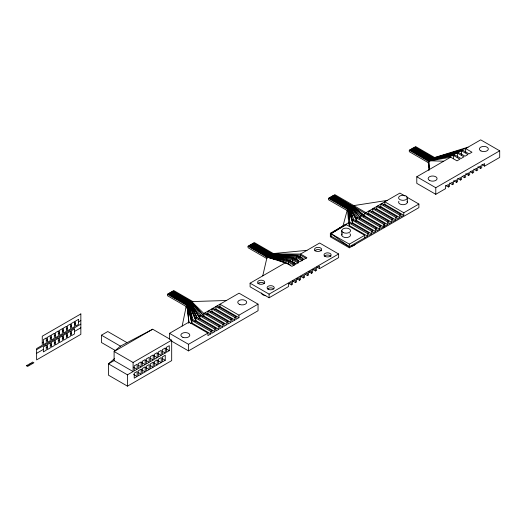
<?xml version="1.0" encoding="UTF-8"?>
<svg xmlns="http://www.w3.org/2000/svg" width="526" height="526" viewBox="0 0 526 526"><rect width="100%" height="100%" fill="white"/><g stroke="black" fill="none" stroke-linecap="round" stroke-linejoin="round"><path stroke-width="0.79" d="M329.559 198.394L329.874 197.48L348.863 208.447L352.657 220.361L371.652 231.322L371.652 233.833L368.759 235.503L368.759 232.992L349.764 222.031L330.348 233.235L330.348 236.838L349.343 247.805L349.389 244.143L364.728 235.286L364.735 237.824M186.197 308.236L186.454 305.198L167.465 294.231L167.465 295.697L186.454 306.658M182.174 326.028L186.454 305.198L187.217 304.758L191.826 322.964L210.814 333.931L210.814 331.419L191.826 320.459L187.848 304.396L168.859 293.429L168.537 294.343L168.221 293.797L167.465 294.231M262.757 275.861L267.044 257.207L267.806 256.773L285.592 262.678L291.923 266.334L294.816 264.663L288.491 261.008L268.438 256.405L249.449 245.438L249.127 246.352L248.811 245.806L248.055 246.247L248.055 247.707L267.044 258.674M174.856 296.381L169.931 293.541L170.246 292.627L171.009 292.186L190.004 303.154L199.867 318.322L218.855 329.289L218.855 326.777L199.867 315.817L190.636 302.785L171.64 291.825L171.325 292.732L171.009 292.186M177.643 294.777L172.719 291.93L173.034 291.016L173.797 290.576L192.786 301.543L226.397 300.497M188.466 318.191L187.532 305.31L188.61 303.956L195.843 320.643L214.838 331.61L214.838 329.098L195.843 318.138L189.242 303.594L170.246 292.627M191.898 317.665L188.926 304.501L190.004 303.154L196.967 317.487L215.962 328.454L215.962 330.959L218.855 329.289M173.034 291.016L192.029 301.983L203.884 313.496L222.879 324.457L222.879 326.968L219.986 328.638L219.986 326.133L200.991 315.166L191.392 302.351L190.32 303.699L193.042 310.366M192.786 301.543L191.714 302.897L193.397 305.58M254.742 247.989L250.521 245.55L250.836 244.636L251.599 244.195L270.594 255.163L273.77 255.958M254.729 246.372L251.915 244.748L252.23 243.834L252.993 243.393L271.981 254.36L275.19 254.893M257.53 246.378L253.308 243.939L253.624 243.025L254.387 242.591L273.375 253.552L306.98 250.33M270.384 258.135L268.122 257.319L268.438 256.405L269.2 255.965L289.616 260.357L295.947 264.013L298.84 262.342L292.509 258.687L269.831 255.603L250.836 244.636M265.268 250.843L272.297 254.906L273.375 253.552M332.024 196.237L332.34 196.783L332.656 195.869L351.651 206.836L360.698 215.719L379.693 226.68L379.693 229.191L376.794 230.861L376.794 228.35L357.805 217.389L351.02 207.205L332.024 196.237L330.953 197.592L330.63 197.04L329.874 197.48M387.734 224.549L368.739 213.582L368.739 211.077L387.734 222.038L387.734 224.549L384.835 226.219L384.835 223.708L353.801 205.594L334.812 194.627L333.734 195.981L333.418 195.435L332.656 195.869M349.382 219.743L348.547 209.361L349.626 208.007L356.681 220.545L375.669 231.512L375.669 229.001L356.681 218.04L350.257 207.638L331.268 196.678M352.288 216.903L349.941 208.552L350.257 207.638L351.02 207.205L352.479 209.894M334.049 195.067L383.71 224.359L383.71 226.87L380.817 228.54L380.817 226.029L361.822 215.068L352.413 206.396L351.651 206.836L351.335 207.75L360.698 218.224L379.693 229.191M354.748 209.309L352.729 206.948L353.801 205.594L387.228 200.399M414.587 152.764L410.365 150.324L410.688 149.417L411.444 148.976L430.439 159.943L432.056 159.996M434.272 159.069L431.833 159.135L412.838 148.174L411.759 149.522L411.444 148.976M433.536 158.878L433.851 158.247L433.22 158.333L414.232 147.365L413.153 148.72L412.838 148.174M468.048 147.168L434.614 157.53L415.625 146.563L414.547 147.918L414.232 147.365M114.53 358.594L108.474 363.854L108.474 375.183L127.47 386.143L171.686 360.612L171.686 340.19L152.698 329.223L120.428 346.154L114.103 351.506L114.103 360.606L133.098 371.566L133.098 362.473L171.686 340.19M347.476 210.709L328.48 199.749L328.48 198.282L347.476 209.249L348.639 222.682L367.628 233.643L367.628 236.154L349.343 246.714L331.025 236.135L330.939 233.643L343.011 225.93L347.476 209.249L348.232 208.809L352.657 222.866L371.652 233.833M331.025 236.135L330.348 233.235L330.939 233.643L345.746 224.352L364.728 235.286M42.258 342.801L43.382 342.156M46.275 340.48L47.399 339.835M50.299 338.159L51.423 337.514M54.316 335.838L55.44 335.193M58.333 333.517L59.464 332.873M62.357 331.196L63.482 330.552M66.375 328.875L67.506 328.231M70.399 326.554L71.523 325.91M74.416 324.233L75.54 323.589M78.44 321.912L80.846 320.525M36.629 349.652L80.846 324.121M36.629 353.294L43.382 349.395M46.275 347.725L47.399 347.075M50.299 345.404L51.423 344.754M54.316 343.083L55.44 342.433M58.333 340.763L59.464 340.112M62.357 338.442L63.482 337.791M66.375 336.121L67.506 335.47M70.399 333.8L71.523 333.149M74.416 331.479L80.846 327.764M428.973 170.523L428.282 162.646L409.294 151.679L409.294 150.219L410.05 149.779L429.045 160.746L443.694 161.226M328.48 198.282L329.243 197.848L348.232 208.809L349.764 222.031M249.449 245.438L250.205 245.004L269.2 255.965L273.737 257.589M168.859 293.429L169.615 292.989L188.61 303.956L192.95 319.808L211.945 330.775L211.945 333.28L214.838 331.61M171.64 291.825L172.403 291.384L191.392 302.351L193.575 305.83M115.51 350.625L101.439 342.505L101.439 335.193L107.771 331.538L126.759 342.498M410.688 149.417L429.676 160.377L453.576 155.518L459.902 159.174L457.009 160.844L450.677 157.195L428.282 161.186L409.294 150.219M432.865 160.515L429.676 160.377L454.701 154.874L461.032 158.523L463.925 156.853L457.594 153.197L431.07 159.575L412.075 148.608M435.087 159.496L431.07 159.575L458.718 152.553L465.05 156.202L467.943 154.532L461.611 150.877L432.464 158.773L413.469 147.806M436.514 158.49L432.464 158.773L462.742 150.232L469.067 153.881L471.967 152.211L465.635 148.556L433.858 157.964L414.863 147.004M436.297 157.695L433.858 157.964L434.614 157.53M252.23 243.834L271.225 254.794L296.526 256.366L302.858 260.022L299.965 261.692L293.633 258.036L270.594 255.163L269.516 256.517L269.2 255.965L274.697 257.451M283.087 256.898L271.225 254.794L271.981 254.36L297.657 255.715L303.982 259.371L306.882 257.701L300.55 254.045L272.619 253.992L253.624 243.025M152.698 329.223L114.103 351.506L133.098 362.473M481.888 164.533L484.624 166.117L484.624 163.606L481.731 165.282L481.731 167.787L480.606 168.438L480.606 165.927L477.713 167.603L477.713 170.108L476.589 170.759L476.589 168.248L473.689 169.924L473.689 172.429L472.565 173.08L472.565 170.569L469.672 172.245L469.672 174.75L468.548 175.401L468.548 172.89L465.655 174.566L465.655 177.071L464.524 177.722L464.524 175.211L461.631 176.887L461.631 179.392L460.506 180.043L460.506 177.532L457.613 179.208L457.613 181.713L456.483 182.364L456.483 179.853L453.59 181.529L453.59 184.034L452.465 184.685L452.465 182.174L449.572 183.85L449.572 186.355L448.448 187.006L448.448 184.495L445.614 186.132L445.614 188.637L435.784 194.311L416.789 183.35L416.789 176.756L450.677 157.195M454.701 154.874L453.576 155.518L453.576 158.786M458.718 152.553L457.594 153.197L457.594 157.287M462.742 150.232L461.611 150.877L461.611 154.966M375.669 231.512L372.776 233.182L372.776 230.671L353.781 219.71L352.657 220.361L352.657 222.866L351.5 223.537M357.805 217.389L356.681 218.04L356.681 220.545L355.523 221.216M361.822 215.068L360.698 215.719L360.698 218.224L359.541 218.895M349.343 246.714L330.939 233.643L346.41 224.707M114.103 360.606L108.474 363.854L127.47 374.821L133.098 371.566M363.558 216.574L364.722 215.903L383.71 226.87M367.582 214.246L368.739 213.582M371.599 211.925L372.756 211.261L391.752 222.228L391.752 219.717L372.756 208.756L372.756 211.261M375.623 209.604L376.78 208.94L395.769 219.907L395.769 217.396L376.78 206.435L376.78 208.94M379.64 207.283L380.798 206.619L399.793 217.586L399.793 215.075L380.798 204.114L380.798 206.619M383.664 204.962L384.822 204.298L403.81 215.265L403.81 212.754L384.822 201.793L384.822 204.298M316.803 267.07L319.538 268.648L319.538 266.143L316.645 267.813L316.645 270.325L315.521 270.969L315.521 268.464L312.628 270.134L312.628 272.646L311.504 273.29L311.504 270.785L308.604 272.455L308.604 274.966L307.48 275.611L307.48 273.106L304.587 274.776L304.587 277.287L303.463 277.932L303.463 275.427L300.57 277.097L300.57 279.608L299.439 280.253L299.439 277.748L296.546 279.418L296.546 281.929L295.421 282.574L295.421 280.069L292.528 281.739L292.528 284.25L291.397 284.895L291.397 282.39L288.504 284.06L288.504 286.571L269.088 297.775L250.1 286.815L250.1 283.172L285.592 262.678M289.616 260.357L288.491 261.008L288.491 264.65M293.633 258.036L292.509 258.687L292.509 262.329M297.657 255.715L296.526 256.366L296.526 259.272L298.426 260.37L298.426 261.1L297.164 260.37M299.393 257.622L300.55 256.951L302.45 258.049L302.45 258.779L303.818 259.574M169.517 339.198L169.517 333.339L188.933 322.129L207.921 333.096L207.921 335.601L210.814 333.931M192.95 319.808L191.826 320.459L191.826 322.964L190.668 323.635M200.991 315.166L199.867 315.817L199.867 318.322L198.71 318.993M293.252 263.362L294.409 262.691L294.409 263.421L295.776 264.216M194.686 321.314L195.843 320.643L195.843 318.138L196.967 317.487L190.32 303.699L185.395 300.859M202.727 316.672L203.884 316.001L222.879 326.968M206.744 314.351L207.908 313.68L226.897 324.647L226.897 322.136L207.908 311.175L207.908 313.68M210.768 312.03L211.925 311.359L230.921 322.326L230.921 319.815L211.925 308.854L211.925 311.359M214.786 309.709L215.943 309.038L234.938 320.005L234.938 317.494L215.943 306.533L215.943 309.038M218.809 307.388L219.967 306.717L238.955 317.684L238.955 315.173L258.049 304.153L258.049 310.741L188.505 350.895L170.924 340.743M416.789 176.756L435.784 187.723L499.7 150.817L499.7 157.412L484.624 166.117M367.628 233.643L368.759 232.992M371.652 231.322L372.776 230.671M375.669 229.001L376.794 228.35M379.693 226.68L380.817 226.029M383.71 224.359L384.835 223.708M387.734 222.038L388.859 221.387L388.859 223.898L391.752 222.228M391.752 219.717L392.876 219.066L392.876 221.577L395.769 219.907M395.769 217.396L396.9 216.745L396.9 219.257L399.793 217.586M399.793 215.075L400.917 214.424L400.917 216.936L403.81 215.265M403.81 212.754L418.887 204.055L418.887 207.652L349.343 247.805M137.115 369.245L134.222 370.922L134.222 365.905L137.115 364.235L137.115 369.245L133.597 367.22M141.139 366.924L138.239 368.601L138.239 363.584L141.139 361.914L141.139 366.924L138.325 365.3M145.156 364.603L142.263 366.28L142.263 361.263L145.156 359.593L145.156 364.603L141.639 362.578M149.174 362.282L146.281 363.959L146.281 358.942L149.174 357.272L149.174 362.282L145.663 360.257M153.197 359.962L150.304 361.638L150.304 356.621L153.197 354.951L153.197 359.962L150.383 358.337M157.215 357.641L154.322 359.317L154.322 354.3L157.215 352.63L157.215 357.641L153.697 355.615M161.239 355.32L158.339 356.996L158.339 351.979L161.239 350.309L161.239 355.32L157.721 353.294M165.256 352.999L162.363 354.675L162.363 349.658L165.256 347.988L165.256 352.999L162.442 351.375M169.28 350.678L166.38 352.354L166.38 347.338L169.28 345.667L169.28 350.678L165.762 348.653M250.1 283.172L269.088 294.133L338.632 253.986L338.632 257.628L319.538 268.648M169.517 333.339L188.505 344.3L207.921 333.096M210.814 331.419L211.945 330.775M214.838 329.098L215.962 328.454M218.855 326.777L219.986 326.133M222.879 324.457L224.004 323.812L224.004 326.317L226.897 324.647M226.897 322.136L228.021 321.491L228.021 323.996L230.921 322.326M230.921 319.815L232.045 319.17L232.045 321.675L234.938 320.005M234.938 317.494L236.062 316.849L236.062 319.354L238.955 317.684M137.115 376.491L134.222 378.161L134.222 373.144L137.115 371.474L137.115 376.491L133.597 374.459M141.139 374.17L138.239 375.84L138.239 370.823L141.139 369.153L141.139 374.17L138.325 372.546M145.156 371.849L142.263 373.519L142.263 368.502L145.156 366.832L145.156 371.849L141.639 369.817M149.174 369.528L146.281 371.198L146.281 366.181L149.174 364.511L149.174 369.528L145.663 367.496M153.197 367.207L150.304 368.877L150.304 363.86L153.197 362.19L153.197 367.207L150.383 365.583M157.215 364.886L154.322 366.556L154.322 361.54L157.215 359.869L157.215 364.886L153.697 362.855M161.239 362.565L158.339 364.235L158.339 359.219L161.239 357.548L161.239 362.565L157.721 360.534M165.256 360.244L162.363 361.914L162.363 356.898L165.256 355.228L165.256 360.244L162.442 358.62M433.858 157.964L440.209 156.899M432.464 158.773L436.514 158.241M431.833 159.135L434.272 158.911M431.07 159.575L435.087 159.227M430.439 159.943L432.056 159.878M429.676 160.377L432.865 160.279M298.13 256.78L300.55 256.951L298.157 256.701M276.794 254.827L271.981 254.36L272.297 254.906M280.805 255.215L282.409 255.373M285.388 255.347L272.619 253.992L300.55 255.176L306.178 258.43M271.225 254.794L296.526 257.497L302.154 260.751M294.126 258.943L296.526 259.272L294.159 258.858M270.594 255.163L274.565 255.853M276.15 256.129L277.741 256.405M284.665 257.175L286.249 257.457M290.128 261.074L292.509 261.593L294.409 262.691M284.691 259.528L269.831 255.603L292.509 259.818L298.137 263.072M286.256 259.943L288.596 260.561M290.161 260.975L292.509 261.593M268.122 257.319L288.491 263.92L290.385 265.012L290.385 265.742M288.491 263.92L268.438 256.405L288.491 262.139L294.113 265.393M248.811 245.806L267.806 256.773L275.216 259.706M267.806 256.773L269.943 257.825M330.939 233.643L349.389 244.143M499.7 150.817L480.705 139.857L465.635 148.556L465.635 152.645M477.871 166.854L480.606 168.438M473.854 169.175L476.589 170.759M470.514 171.897L472.565 173.08M465.734 173.777L468.548 175.401M415.251 148.319L420.175 151.166M421.582 151.975L429.321 156.446M430.728 157.254L432.135 158.07M462.413 176.499L464.524 177.722M415.264 149.936L417.374 151.153M418.781 151.968L431.445 159.279M412.463 149.93L413.87 150.738M415.981 151.961L417.388 152.77M418.795 153.585L423.719 156.426M425.126 157.241L430.051 160.082M415.994 153.579L420.918 156.419M422.325 157.235L423.732 158.043M425.139 158.859L428.657 160.884M457.692 178.419L460.506 180.043M453.675 180.74L456.483 182.364M449.651 183.061L452.465 184.685M445.634 185.382L448.448 187.006M404.816 195.928L399.892 193.088L364.722 213.398L364.722 215.903L351.322 206.133M406.223 196.744L418.887 204.055M381.922 203.463L400.917 214.424M377.905 205.784L396.9 216.745M373.887 208.105L392.876 219.066M369.863 210.426L388.859 221.387M333.418 195.435L352.413 206.396L353.978 208.263M335.844 197.197L343.583 201.668M344.99 202.477L346.397 203.292M347.804 204.101L349.915 205.324M333.043 197.191L349.928 206.942M330.63 197.04L349.626 208.007L353.781 219.71M333.057 198.808L337.981 201.649M339.388 202.464L349.941 208.552M330.262 198.802L335.187 201.642M336.594 202.457L337.994 203.266M339.401 204.081L344.326 206.922M345.733 207.737L348.547 209.361M348.639 222.682L349.317 225.575L367.628 236.154M338.632 253.986L319.644 243.019L300.55 254.045L300.55 257.687M312.786 269.391L315.521 270.969M308.769 271.712L311.504 273.29M258.937 247.187L263.861 250.034M305.428 274.427L307.48 275.611M256.136 247.181L257.543 247.996M258.95 248.805L263.874 251.652M265.282 252.46L270.206 255.307M256.149 248.798L257.556 249.613M258.963 250.422L261.074 251.638M262.481 252.454L263.888 253.262M265.295 254.078L267.405 255.294M250.534 247.167L261.087 253.256M262.494 254.071L263.901 254.88M265.308 255.695L267.418 256.912M300.648 276.308L303.463 277.932M248.055 246.247L267.044 257.207M296.625 278.629L299.439 280.253M292.607 280.95L295.421 282.574M288.59 283.271L291.397 284.895M258.049 304.153L239.06 293.186L203.884 313.496L203.884 316.001L191.392 302.351M238.955 315.173L219.967 304.212L219.967 306.717M217.074 305.882L236.062 316.849M213.05 308.203L232.045 319.17M209.032 310.524L228.021 321.491M179.05 295.586L183.975 298.426M185.382 299.241L189.603 301.681M172.732 293.547L174.842 294.764M176.249 295.579L177.656 296.388M179.064 297.203L183.988 300.044M205.008 312.845L224.004 323.812M176.263 297.197L177.67 298.005M179.077 298.821L181.187 300.037M182.594 300.852L184.001 301.661M185.408 302.476L188.926 304.501M168.221 293.797L187.217 304.758L188.933 322.129M170.648 295.559L174.869 297.999M176.276 298.814L177.683 299.623M179.793 300.839L181.2 301.654M182.607 302.463L184.718 303.686M186.125 304.495L187.532 305.31M101.439 335.193L120.428 346.154M353.045 206.034L364.722 215.903M192.029 301.983L203.884 316.001M351.651 206.836L360.698 218.224M190.636 302.785L199.867 318.322M410.05 149.779L410.365 150.324M352.413 206.396L352.729 206.948M252.993 243.393L253.308 243.939M251.599 244.195L251.915 244.748M250.205 245.004L250.521 245.55M172.403 291.384L172.719 291.93M169.615 292.989L169.931 293.541M351.02 207.205L352.9 210.729M350.257 207.638L356.681 220.545M190.004 303.154L192.424 309.012M189.242 303.594L195.843 320.643M349.626 208.007L351.815 215.482M348.863 208.447L352.657 222.866M188.61 303.956L190.872 313.535M187.848 304.396L191.826 322.964M348.232 208.809L349.303 219.815M187.217 304.758L188.38 318.276M188.584 320.663L188.795 323.043M188.578 319.801L188.814 323.023M429.045 160.746L429.453 169.444L428.282 161.186L428.282 162.646M435.784 187.723L435.784 194.311M407.334 198.072A4.386 2.531 0 0 1 400.378 199.834A4.386 2.531 0 0 1 401.213 195.468A4.386 2.531 0 0 1 407.334 198.072L407.334 202.457M384.276 224.037L384.276 227.633M349.317 223.07L349.317 225.575M341.768 230.664L341.768 235.05M269.088 294.133L269.088 297.775M188.505 344.3L188.505 350.895M127.47 374.821L127.47 386.143M406.993 201.162A4.386 2.531 0 0 1 403.061 204.713A4.386 2.531 0 0 1 398.892 201.254M349.948 233.768A4.386 2.531 0 0 1 346.174 237.574A4.386 2.531 0 0 1 342.347 233.781M265.84 295.559A4.386 2.531 0 0 1 261.54 292.975M267.556 288.912A3.583 2.065 0 0 1 273.763 288.886M257.839 283.698A3.583 2.065 0 0 1 261.1 282.383A3.583 2.065 0 0 1 264.453 283.613M314.758 250.803A3.583 2.065 0 0 1 318.085 249.541A3.583 2.065 0 0 1 321.379 250.83M324.253 256.287A3.583 2.065 0 0 1 327.573 255.025A3.583 2.065 0 0 1 330.874 256.313M354.991 244.551A4.386 2.531 0 0 1 351.532 246.109M80.846 313.93L42.258 336.213L42.258 345.312L36.629 348.56L36.629 359.883L80.846 334.352L80.846 313.93M46.275 337.975L43.382 339.645L43.382 344.661L46.275 342.991L46.275 337.975M50.299 335.654L47.399 337.324L47.399 342.341L50.299 340.67L50.299 335.654M54.316 333.333L51.423 335.003L51.423 340.02L54.316 338.349L54.316 333.333M58.333 331.012L55.44 332.682L55.44 337.699L58.333 336.029L58.333 331.012M62.357 328.691L59.464 330.361L59.464 335.378L62.357 333.708L62.357 328.691M66.375 326.37L63.482 328.04L63.482 333.057L66.375 331.387L66.375 326.37M70.399 324.049L67.506 325.719L67.506 330.736L70.399 329.066L70.399 324.049M74.416 321.728L71.523 323.398L71.523 328.415L74.416 326.745L74.416 321.728M78.44 319.407L75.54 321.077L75.54 326.094L78.44 324.424L78.44 319.407M46.275 345.22L43.382 346.89L43.382 351.901L46.275 350.231L46.275 345.22M50.299 342.899L47.399 344.569L47.399 349.58L50.299 347.91L50.299 342.899M54.316 340.578L51.423 342.248L51.423 347.259L54.316 345.589L54.316 340.578M58.333 338.257L55.44 339.928L55.44 344.938L58.333 343.268L58.333 338.257M62.357 335.936L59.464 337.607L59.464 342.617L62.357 340.947L62.357 335.936M66.375 333.615L63.482 335.286L63.482 340.296L66.375 338.626L66.375 333.615M70.399 331.295L67.506 332.965L67.506 337.975L70.399 336.305L70.399 331.295M74.416 328.974L71.523 330.644L71.523 335.654L74.416 333.984L74.416 328.974M27.063 365.268L26.3 365.708L27.569 366.438L33.894 362.782L32.632 362.052L31.869 362.493L32.185 363.039L30.475 363.295L30.797 363.841L29.844 363.663L29.088 364.097L29.403 364.649L27.694 364.906L28.009 365.452L27.063 365.268M182.897 337.33A4.478 2.584 0 0 0 189.814 335.305A4.478 2.584 0 0 0 183.318 332.859A4.478 2.584 0 0 0 182.897 337.33M239.81 304.501A4.478 2.584 0 0 0 246.694 302.443A4.478 2.584 0 0 0 240.172 300.03A4.478 2.584 0 0 0 239.81 304.501M268.161 289.215A3.583 2.065 0 0 0 274.138 288.261A3.583 2.065 0 0 0 269.72 285.743A3.583 2.065 0 0 0 268.161 289.215M259.062 283.922A3.583 2.065 0 0 0 264.736 282.482A3.583 2.065 0 0 0 259.732 280.365A3.583 2.065 0 0 0 259.062 283.922M325.364 256.53A3.583 2.065 0 0 0 331.104 255.176A3.583 2.065 0 0 0 326.205 252.986A3.583 2.065 0 0 0 325.364 256.53M315.863 251.047A3.583 2.065 0 0 0 321.61 249.699A3.583 2.065 0 0 0 316.711 247.503A3.583 2.065 0 0 0 315.863 251.047M429.617 180.503A4.478 2.584 0 0 0 436.994 179.123A4.478 2.584 0 0 0 431.241 176.125A4.478 2.584 0 0 0 429.617 180.503M480.968 150.962A4.478 2.584 0 0 0 488.273 149.463A4.478 2.584 0 0 0 482.375 146.557A4.478 2.584 0 0 0 480.968 150.962M343.064 232.453A4.386 2.531 0 0 0 350.395 231.302A4.386 2.531 0 0 0 345.003 228.212A4.386 2.531 0 0 0 343.064 232.453"/></g></svg>
